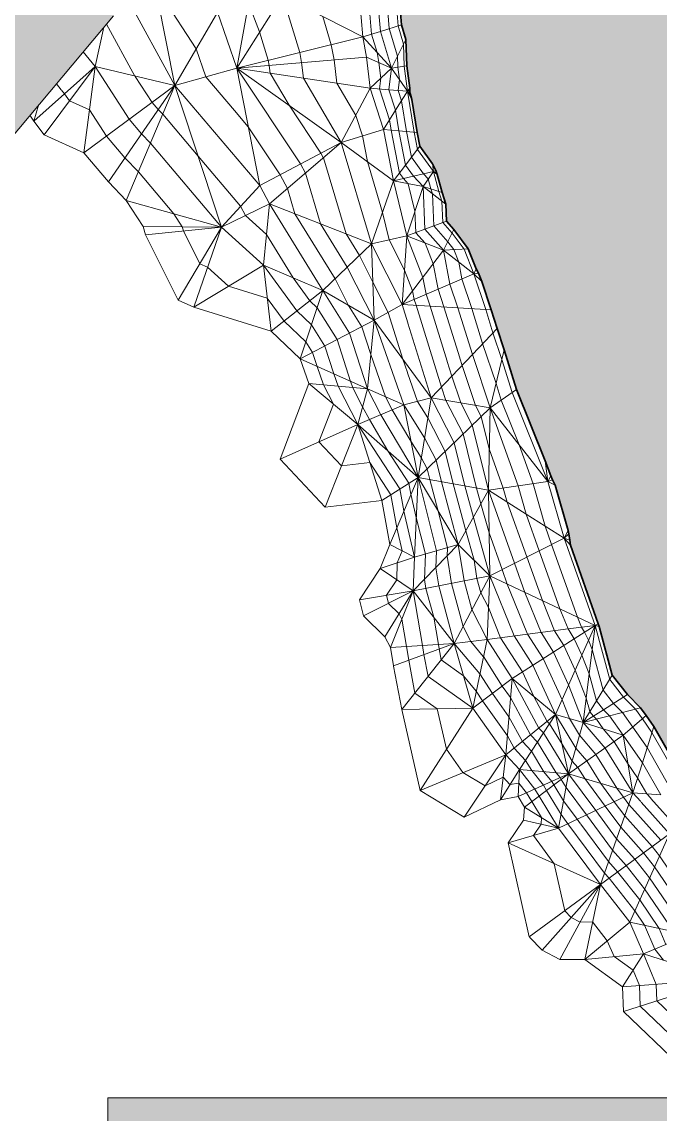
# Model space of a CAD drawing. Header units: millimetres. Extents: x -340184 to 563611, y -309449 to 515683.
# Drawn here: x 5231 to 60326, y -132425 to -38045 of the extents above; entities that cross this region are included whole.
import ezdxf

# ---------------------------------------------------------------- set-up
doc = ezdxf.new("R2010")
doc.units = ezdxf.units.MM
for name, color, linetype, lineweight in [('A-DETL-GENF', 92, 'Continuous', 9), ('A-DETL-THIN', 151, 'Continuous', 9), ('A-FLOR', 192, 'Continuous', 9), ('C-TOPO', 7, 'Continuous', 9), ('C-TOPO-FOLD', 70, 'Continuous', 9), ('C-TOPO-MAJR', 7, 'Continuous', 35), ('C-TOPO-MINR', 7, 'Continuous', 9), ('C-TOPO-PATT', 8, 'Continuous', 9)]:
    doc.layers.add(name, color=color, linetype=linetype, lineweight=lineweight)

msp = doc.modelspace()

# ---------------------------------------------------------------- hatches: boundary and pattern name
at = {"layer": 'A-DETL-GENF'}
for points in [[(-18983, -75845), (13132, -37523), (-209335, 148905), (-241447, 110585), (-21259, -73938)], [(68409, -241041), (361127, -241041), (361127, -177041), (395548, -177041), (395548, -93041), (104939, -93041), (104939, -131025), (12644, -131025), (12644, -180041), (67299, -180041), (67299, -241041)]]:
    msp.add_hatch(color=8, dxfattribs=at).paths.add_polyline_path(points)
at = {"layer": 'C-TOPO-PATT'}
h = msp.add_hatch(dxfattribs=at)
h.set_pattern_fill('FP_1', color=256, style=0, pattern_type=2)
h.set_pattern_definition([(0, (0, 0), (19050, 19050), [19050, -19050]), (0, (0, 7144), (19050, 19050), [19050, -19050]), (0, (0, 14288), (19050, 19050), [19050, -19050]), (90, (2381, 16669), (-19050, 19050), [19050, -19050]), (90, (9525, 16669), (-19050, 19050), [19050, -19050]), (90, (16669, 16669), (-19050, 19050), [19050, -19050])])
h.paths.add_polyline_path([(-320595, -309449), (-313353, -309449), (-312652, -307152), (-313321, -305814)])
h.paths.add_polyline_path([(-104914, -309449), (-38456, -309449), (-38330, -308602), (-43495, -307485), (-43955, -306061), (-46681, -304784), (-47468, -303096), (-49677, -299688), (-49392, -298645), (-48776, -295630), (-48339, -295389), (-46927, -294995), (-45415, -294450), (-44623, -294331), (-40160, -293800), (-40099, -293743), (-40021, -293724), (-39869, -293764), (-39280, -293651), (-36955, -293701), (-36203, -293498), (-32849, -292426), (-31899, -292214), (-31569, -292102), (-26261, -290449), (-22907, -289114), (-20231, -287917), (-17053, -287017), (-14725, -286087), (-14116, -285937), (-13356, -286181), (-12983, -290743), (-12729, -291007), (-12135, -291461), (-10672, -293925), (-10144, -294494), (-1450, -300444), (-229, -300711), (432, -300951), (1016, -301120), (7996, -303837), (8631, -305193), (9069, -305488), (9665, -305609), (13662, -308355), (14565, -308476), (16302, -309449), (79260, -309449), (80215, -309063), (80622, -309449), (117126, -309449), (119591, -308645), (121200, -309449), (367344, -309449), (391034, -276685), (422276, -249282), (428020, -246457), (431610, -243898), (440487, -229317), (441911, -220785), (441838, -209610), (433280, -168224), (434543, -160563), (436815, -106083), (450578, -67039), (468478, -40108), (480928, -11506), (492756, -3090), (521755, 23790), (528523, 24273), (546288, 55474), (558698, 71403), (559264, 72615), (561191, 78110), (563411, 88063), (563611, 89984), (563575, 117322), (540439, 145632), (503834, 129816), (490907, 132256), (447469, 124752), (414326, 116277), (302732, 91745), (297598, 86312), (259796, 69494), (228961, 88697), (198908, 116294), (222850, 145390), (238311, 155143), (239295, 156835), (246925, 191863), (279806, 255375), (285238, 286976), (292977, 304280), (283351, 316130), (262944, 329049), (234012, 358357), (228396, 403860), (235100, 409042), (238542, 415037), (251366, 441399), (252300, 463716), (251375, 477886), (249719, 484079), (247746, 490012), (239514, 505932), (237904, 508382), (234800, 511847), (231167, 513125), (222481, 514714), (207681, 515683), (122289, 481083), (105687, 466766), (101662, 460935), (75805, 408127), (70204, 378673), (58805, 340789), (31446, 318651), (17909, 299376), (7247, 272826), (10847, 166469), (-769, 131954), (-88114, 83844), (-119641, 108699), (-120649, 141233), (-121286, 144035), (-126955, 154493), (-160165, 198349), (-170633, 238049), (-170857, 257585), (-178048, 276004), (-189851, 278646), (-196113, 278702), (-212304, 268694), (-212871, 268250), (-257662, 208343), (-263778, 192806), (-265420, 187452), (-273672, 149305), (-300062, 129962), (-328175, 113386), (-329184, 111916), (-340184, 92695), (-328056, 66075), (-327706, 65661), (-303516, 58583), (-279750, 48824), (-244706, 47211), (-233820, 38061), (-201595, 14130), (-200839, -24576), (-205130, -33064), (-205553, -34265), (-205627, -44529), (-203639, -53197), (-199094, -58879), (-164480, -90562), (-141662, -85981), (-99846, -84670), (-94863, -101839), (-78259, -139255), (-72783, -160340), (-69423, -164803), (-73009, -206334), (-259156, -279740), (-258814, -281616), (-258876, -281959), (-257887, -285352), (-256939, -290523), (-256692, -291591), (-256865, -292497), (-256736, -293854), (-255339, -303650), (-254430, -306477), (-253709, -309449), (-110927, -309449)])
h.paths.add_polyline_path([(-14349, -302143), (-13841, -302049), (-13674, -302090), (-4198, -301079), (-12224, -295595), (-13473, -295855), (-13786, -295809), (-13992, -295803), (-17443, -296172), (-17598, -296277), (-21133, -297817)])
h.paths.add_polyline_path([(39056, -302040), (38859, -301618), (36999, -300950), (36711, -301120), (36892, -300771), (38752, -301439), (39154, -301182), (39120, -301379), (40660, -301141), (40538, -301366), (39154, -301581)])
h.paths.add_polyline_path([(343176, -300671), (335474, -300370), (332127, -300365), (327481, -300194), (324239, -300246), (322291, -300438), (320088, -300162), (315417, -300385), (306530, -300620), (305655, -300587), (298804, -299917), (297887, -299704), (297505, -299668), (292580, -299299), (288583, -299105), (280826, -298976), (264298, -298309), (264026, -298113), (262558, -297430), (261054, -297729), (260029, -297859), (256520, -297902), (254530, -297815), (250439, -297917), (241298, -297498), (240756, -297522), (238396, -297324), (232882, -297922), (227985, -297088), (226996, -296806), (220850, -296603), (209134, -300015), (205225, -300088), (202011, -299714), (190090, -295272), (181743, -294909), (179132, -295225), (178496, -295224), (177661, -295353), (176530, -295165), (166758, -294267), (158005, -293836), (157472, -294494), (156683, -294499), (156011, -293753), (146101, -293438), (134206, -292858), (130435, -292798), (124812, -292569), (120435, -293081), (119953, -292911), (116989, -292157), (113243, -292053), (100676, -291340), (94617, -291059), (90865, -291462), (89841, -291227), (85355, -290526), (77734, -290095), (75414, -290026), (71899, -289786), (64170, -289002), (62017, -288822), (61230, -288693), (53040, -286400), (47014, -285856), (45832, -286038), (44355, -286144), (43715, -285413), (40831, -282663), (37799, -282590), (36939, -282494), (36758, -281803), (36838, -281597), (36657, -279120), (36683, -278887), (36954, -278640), (38520, -277870), (39261, -277660), (39982, -277281), (41008, -276608), (42422, -274946), (42529, -274553), (42541, -270124), (42400, -269239), (41549, -265974), (41062, -263295), (40191, -260901), (39912, -259698), (38224, -254954), (36709, -252490), (32599, -246205), (31691, -244874), (29648, -241918), (28974, -241481), (24951, -239924), (21228, -239364), (20878, -239151), (20357, -239003), (17667, -238040), (16915, -237662), (15697, -236280), (15328, -235806), (14352, -234829), (11175, -231116), (7415, -228001), (7097, -227813), (4467, -225877), (3577, -225081), (3010, -224313), (1569, -223235), (-709, -220537), (-1026, -220082), (-1306, -219812), (-2558, -218210), (-3505, -217943), (-6504, -216296), (-7541, -215784), (-8701, -214743), (-10175, -211841), (-13474, -209032), (-15567, -206129), (-15741, -205808), (-17824, -201875), (-17962, -201137), (-18710, -197391), (-18694, -197288), (-19045, -196661), (-21506, -193460), (-21966, -193288), (-22850, -192603), (-24440, -192347), (-25981, -191842), (-26852, -191947), (-26985, -191747), (-27454, -191324), (-30096, -190086), (-32058, -187957), (-32583, -186688), (-35026, -184185), (-35479, -183623), (-35817, -182791), (-37611, -179298), (-38036, -178317), (-39042, -177364), (-41569, -175272), (-42692, -173374), (-43018, -172709), (-44073, -170135), (-46788, -165272), (-47445, -163885), (-49964, -156428), (-49186, -153503), (-49240, -152716), (-48364, -150132), (-48264, -145215), (-48096, -144117), (-48270, -138699), (-48344, -138322), (-48640, -132191), (-49328, -129442), (-50226, -124462), (-50542, -123622), (-53158, -119494), (-53563, -118768), (-55321, -116043), (-56891, -113348), (-58185, -110389), (-58880, -109259), (-60023, -107607), (-60141, -107125), (-59822, -102054), (-59841, -101609), (-59916, -101260), (-60622, -94812), (-60930, -93498), (-61928, -87882), (-64164, -85096), (-64671, -84243), (-68445, -80897), (-68667, -80583), (-69197, -79996), (-69439, -78072), (-69392, -77866), (-68227, -75453), (-68982, -73457), (-69194, -71630), (-70288, -65769), (-70451, -62348), (-70757, -59581), (-70829, -57652), (-71159, -56719), (-73027, -51822), (-75479, -48161), (-76001, -47130), (-77336, -44884), (-79897, -40806), (-81678, -39152), (-83065, -37758), (-84536, -37014), (-86191, -35743), (-88018, -33615), (-88510, -33216), (-89125, -32676), (-93431, -28799), (-94542, -28352), (-98552, -26461), (-99354, -26580), (-102650, -26257), (-103704, -26510), (-104855, -26966), (-105319, -27622), (-107588, -29730), (-108569, -31179), (-109688, -32964), (-113768, -38452), (-114851, -40072), (-117720, -42974), (-120417, -45942), (-122362, -47326), (-125872, -49586), (-128042, -50920), (-128990, -51382), (-129675, -51797), (-131438, -52233), (-135786, -55104), (-137359, -55538), (-138099, -56381), (-138632, -57058), (-140816, -58428), (-142413, -59411), (-143862, -60410), (-145432, -61579), (-146101, -61940), (-149194, -63360), (-150921, -63723), (-154874, -64201), (-155262, -64383), (-155923, -64400), (-156766, -63855), (-157771, -63408), (-160097, -61149), (-160655, -60977), (-163600, -59050), (-165139, -58887), (-167687, -57653), (-168321, -56673), (-173359, -52361), (-174020, -50646), (-175759, -46784), (-176401, -44951), (-177644, -41813), (-178940, -38923), (-178619, -37269), (-177848, -35962), (-178068, -33334), (-177054, -32303), (-176879, -31820), (-176801, -31208), (-177096, -29866), (-177210, -29598), (-177269, -29324), (-177170, -25834), (-177084, -25319), (-175275, -19944), (-175025, -19480), (-173657, -17230), (-171796, -14560), (-170694, -12037), (-169517, -9160), (-168265, -6694), (-163747, 2478), (-162453, 4817), (-160190, 8622), (-158867, 10419), (-157762, 12463), (-156778, 15616), (-157545, 19809), (-158308, 21070), (-160529, 24962), (-161913, 26652), (-164115, 28149), (-165057, 29116), (-168041, 31584), (-171428, 33297), (-171877, 33664), (-174768, 35879), (-176615, 37241), (-178843, 38617), (-182461, 41264), (-185157, 42795), (-187956, 44712), (-193123, 47127), (-194710, 47923), (-196472, 48583), (-197023, 48694), (-201428, 49151), (-203142, 49946), (-209231, 51744), (-214485, 53866), (-215188, 54310), (-218955, 58470), (-219500, 58851), (-222005, 60396), (-227231, 66242), (-228658, 67355), (-229953, 67885), (-234234, 71913), (-235307, 72360), (-237561, 73702), (-238999, 74306), (-240039, 75032), (-241982, 75927), (-243179, 76103), (-245429, 76763), (-246767, 76832), (-250500, 77428), (-252988, 77501), (-255849, 77275), (-260567, 77578), (-263443, 76987), (-267156, 75824), (-268423, 75602), (-275992, 74481), (-276904, 74269), (-279464, 74632), (-280214, 74431), (-284171, 73410), (-285688, 73342), (-288528, 73547), (-291219, 74721), (-291978, 74999), (-292996, 75735), (-294749, 76290), (-297786, 77362), (-301810, 77846), (-302605, 78215), (-304030, 80816), (-304320, 81247), (-305859, 82776), (-306338, 83094), (-309103, 86064), (-309329, 86140), (-310407, 86709), (-311012, 87863), (-310775, 88721), (-312832, 95577), (-312952, 96844), (-311386, 99999), (-310050, 103215), (-309859, 103455), (-308929, 104083), (-308371, 104683), (-305208, 107996), (-301666, 111602), (-299813, 113123), (-294853, 116958), (-293970, 117242), (-291491, 117224), (-288411, 120951), (-287636, 121454), (-286851, 122527), (-285620, 123310), (-285352, 123557), (-284600, 123939), (-281488, 124665), (-280371, 125117), (-278396, 126072), (-277748, 126282), (-277170, 126240), (-273944, 127030), (-272623, 127181), (-270789, 127148), (-270490, 127256), (-267071, 127713), (-264619, 128689), (-264152, 128923), (-263564, 129454), (-261763, 129661), (-258869, 130669), (-257906, 130888), (-257105, 131176), (-253882, 132598), (-253342, 133123), (-251425, 134124), (-249955, 135384), (-247734, 138157), (-247348, 138876), (-246863, 139606), (-244736, 143325), (-244444, 144163), (-243522, 149266), (-243191, 149645), (-242969, 149785), (-241873, 151896), (-241246, 153702), (-241158, 154073), (-241033, 154202), (-240855, 155822), (-240867, 156129), (-240947, 157205), (-241080, 157746), (-241545, 158379), (-242169, 159345), (-243333, 160127), (-244329, 161360), (-244826, 161781), (-246569, 165464), (-247308, 167119), (-249313, 170516), (-250117, 171547), (-251120, 173081), (-251935, 173847), (-254793, 178686), (-255209, 179595), (-255439, 179938), (-255526, 182316), (-256941, 184921), (-257025, 185875), (-257224, 187327), (-257411, 187815), (-257380, 188044), (-257123, 188490), (-256899, 188691), (-252620, 193468), (-251896, 193768), (-250780, 194405), (-247119, 196293), (-244865, 198219), (-242985, 199982), (-238693, 205204), (-237579, 206638), (-236943, 208314), (-236323, 210462), (-232605, 217535), (-232463, 217895), (-232273, 218183), (-232407, 221939), (-232289, 222803), (-231914, 223463), (-230392, 224630), (-228810, 226904), (-229505, 228747), (-229448, 229117), (-228679, 230538), (-228183, 231114), (-225067, 232890), (-225678, 236056), (-225657, 236448), (-225515, 236726), (-225313, 236927), (-222366, 237232), (-221847, 237594), (-220898, 237979), (-216614, 238525), (-213218, 241711), (-212639, 242544), (-209939, 244568), (-209578, 245327), (-209369, 245615), (-207374, 246660), (-198203, 247890), (-197759, 248094), (-195959, 247472), (-195759, 246628), (-194712, 245100), (-194699, 243841), (-194303, 241524), (-194171, 240500), (-193974, 236084), (-193715, 235274), (-194107, 230451), (-193939, 228878), (-190369, 222648), (-190171, 222407), (-187982, 217932), (-187241, 215900), (-185227, 213010), (-184385, 211513), (-183898, 210319), (-183619, 207411), (-183259, 206212), (-182986, 204455), (-183079, 201830), (-183215, 199187), (-182890, 195963), (-183089, 194212), (-183049, 193626), (-183320, 191815), (-183809, 188947), (-184108, 186655), (-184222, 182755), (-184555, 180585), (-184225, 179827), (-183851, 176173), (-183680, 173407), (-183601, 173053), (-183287, 166855), (-183179, 165610), (-182992, 160857), (-181775, 157755), (-179459, 152428), (-178178, 151199), (-174878, 148116), (-170387, 144421), (-169500, 143577), (-167357, 141210), (-166332, 140675), (-165011, 140048), (-162680, 138361), (-157226, 136081), (-153973, 134313), (-150423, 132815), (-143411, 128396), (-143059, 127991), (-140201, 125465), (-139513, 122452), (-138956, 121724), (-138740, 121097), (-138076, 116517), (-138084, 115878), (-138228, 114396), (-139079, 112996), (-139085, 107848), (-139300, 104708), (-138794, 99285), (-138687, 98883), (-137725, 96480), (-133223, 91753), (-130865, 90237), (-130543, 89916), (-130250, 89707), (-125872, 86996), (-122866, 84749), (-121761, 83658), (-120001, 81465), (-119284, 80101), (-119049, 79184), (-116651, 76380), (-114667, 73867), (-113514, 72731), (-112349, 71263), (-109116, 69314), (-105812, 67958), (-105385, 67868), (-101158, 66755), (-100147, 66623), (-97428, 66667), (-95801, 66918), (-94198, 66574), (-88440, 66885), (-87181, 67206), (-86174, 67181), (-85583, 67677), (-84496, 67905), (-83290, 68424), (-79705, 69188), (-77682, 70646), (-76742, 71183), (-75252, 71886), (-71741, 73077), (-69907, 73222), (-68979, 73955), (-67817, 74647), (-66042, 75110), (-60988, 75823), (-58778, 75525), (-56161, 75339), (-54602, 75445), (-52852, 75445), (-50106, 74923), (-49567, 73451), (-47982, 70894), (-45758, 67503), (-44581, 66072), (-44625, 65560), (-42388, 60430), (-42384, 60331), (-42246, 60186), (-40996, 57771), (-37932, 54834), (-37316, 54501), (-34577, 53693), (-32125, 52645), (-31090, 52077), (-28360, 50298), (-26381, 48016), (-24761, 45955), (-23688, 44075), (-22122, 42010), (-20495, 40818), (-20478, 40610), (-18771, 37815), (-18028, 37078), (-13461, 31239), (-13037, 31026), (-12738, 30394), (-12232, 29884), (-8815, 27288), (-6707, 23211), (-5956, 22121), (-4967, 21400), (-1159, 19959), (153, 17737), (666, 17450), (2295, 15706), (6076, 16262), (7308, 16293), (8929, 15398), (13663, 13265), (15266, 12812), (22029, 6989), (22943, 6517), (23165, 5757), (23249, 4842), (24498, 855), (24568, -210), (24678, -1119), (24012, -1772), (23886, -2032), (23083, -4687), (23378, -5051), (23331, -5653), (23802, -7031), (24709, -9040), (25381, -11167), (25634, -12194), (27900, -14260), (28472, -14943), (29566, -16253), (33052, -18364), (33742, -18896), (35709, -20340), (36502, -21016), (37660, -24227), (37900, -26227), (37670, -30573), (37713, -30867), (37137, -33417), (37892, -36915), (38006, -38291), (38387, -39562), (38447, -41851), (38789, -44318), (38904, -44766), (39350, -47613), (39577, -48798), (40685, -50316), (40976, -50879), (41823, -53794), (41887, -55269), (42529, -55997), (43769, -57651), (44439, -59372), (44654, -59760), (44933, -60467), (46869, -66382), (47917, -69821), (51274, -78086), (52432, -82269), (52579, -83264), (55058, -90291), (56198, -94497), (57698, -96352), (58641, -97311), (59781, -98934), (63262, -105039), (64104, -105982), (64987, -107217), (65311, -107326), (68051, -109090), (68646, -108794), (71313, -108837), (75882, -107382), (76213, -107332), (76809, -106902), (79291, -104294), (79442, -103997), (79418, -101895), (78959, -99764), (78736, -96904), (77885, -93289), (77194, -91048), (76372, -88061), (76163, -86574), (74914, -84010), (73571, -78814), (73072, -77391), (73003, -74747), (72794, -73909), (71624, -70958), (71369, -70551), (71183, -70101), (70170, -64510), (69613, -63551), (68860, -60399), (67477, -57001), (65910, -51149), (65806, -49172), (65506, -47788), (65320, -47346), (64978, -45644), (63303, -37832), (62786, -33240), (62488, -31777), (61482, -26967), (61685, -24034), (62380, -20162), (62348, -20028), (62193, -18963), (60941, -16161), (60563, -15676), (60119, -13135), (57654, -7651), (56174, -3645), (55954, -3199), (53735, 2837), (52758, 6252), (50286, 8252), (49563, 14719), (49087, 15106), (48584, 15233), (48363, 15356), (48698, 18186), (48791, 19826), (49474, 20851), (52387, 24071), (54546, 29071), (53170, 32101), (48432, 37208), (48193, 38779), (47205, 40376), (47223, 41082), (47306, 41694), (47043, 48679), (46972, 49244), (47015, 49950), (46243, 53939), (44242, 56399), (44034, 57379), (43699, 61130), (41818, 69109), (39536, 75379), (38317, 78042), (38286, 78832), (38103, 81071), (37745, 82828), (37728, 83173), (37474, 83727), (36435, 85823), (36083, 86841), (35413, 87780), (35052, 88588), (33987, 90616), (33707, 90916), (33274, 91488), (31961, 93593), (30381, 94893), (30225, 95392), (31306, 99194), (32277, 101969), (31676, 103295), (31679, 103386), (30064, 107234), (29554, 107868), (29548, 108166), (30184, 110840), (30599, 111748), (31153, 113541), (31048, 114831), (31252, 117752), (32019, 121148), (32515, 123019), (32488, 125163), (33571, 129661), (33699, 130283), (33663, 130626), (34922, 135287), (34873, 136787), (35032, 138689), (35027, 140416), (33446, 145416), (33375, 145807), (33502, 146553), (34395, 149917), (34414, 153475), (34525, 155057), (35423, 163368), (35430, 166293), (35847, 170881), (35964, 173201), (36266, 177120), (39873, 187816), (40286, 192142), (39948, 194236), (39435, 197891), (38444, 201320), (37864, 203921), (35681, 209871), (35238, 212162), (34884, 214372), (34649, 218776), (34669, 222246), (33715, 225790), (33694, 226423), (33406, 230234), (33810, 235547), (33842, 238309), (32661, 244597), (32582, 245218), (32411, 249962), (31890, 254211), (32118, 256874), (32055, 262629), (31892, 266276), (31488, 268582), (31241, 269542), (31383, 270075), (32080, 273593), (30941, 275471), (30176, 277834), (28106, 282567), (27372, 283928), (27339, 284331), (27412, 284951), (28850, 288425), (30007, 289365), (31789, 290721), (33766, 291458), (38888, 295600), (41565, 296369), (49027, 301729), (50609, 302749), (51265, 303289), (54902, 305893), (59744, 310232), (65452, 314093), (67019, 315762), (74800, 321650), (76991, 323428), (78664, 324478), (79906, 326051), (81015, 328485), (83897, 331450), (85566, 334393), (87089, 336498), (90090, 339792), (91322, 340802), (92930, 345053), (94626, 347185), (94877, 349456), (95067, 349961), (95811, 353056), (95992, 354651), (95983, 355183), (96980, 356180), (97745, 359074), (98283, 362696), (98247, 364717), (98806, 368513), (100065, 372669), (100392, 373929), (102587, 377729), (102883, 378159), (103442, 378772), (105615, 380520), (107569, 381591), (110972, 384529), (113516, 386528), (114419, 387544), (116531, 391199), (117944, 392848), (117984, 392986), (122021, 396554), (123104, 397570), (123768, 398055), (128188, 402012), (131362, 404202), (132251, 405812), (132876, 408156), (136184, 413805), (136710, 415850), (137020, 416297), (138842, 418251), (144223, 425191), (144943, 427602), (146069, 429663), (146996, 432516), (147945, 434701), (148282, 435726), (149355, 437651), (149205, 441741), (149301, 442153), (149856, 443999), (150141, 444578), (153760, 450719), (155707, 453337), (157156, 454012), (157931, 454798), (158703, 455173), (161380, 457143), (164452, 459068), (165410, 460177), (169080, 464204), (170487, 466829), (171223, 470537), (171631, 471396), (172635, 473391), (174072, 474315), (173859, 475899), (174239, 476352), (174626, 476588), (176111, 477635), (178587, 477309), (179259, 477471), (179905, 477150), (182434, 473952), (186515, 472733), (189476, 476757), (190372, 476959), (191297, 477521), (192022, 478358), (194838, 482763), (195515, 483580), (198030, 485899), (198263, 486179), (204490, 492312), (205611, 492721), (206338, 493239), (209760, 493223), (211517, 493555), (217296, 492463), (219951, 489879), (220676, 489436), (222002, 487140), (227110, 473317), (227285, 472036), (227299, 470350), (227652, 467769), (229695, 462001), (229850, 460577), (228642, 457829), (223925, 447863), (223794, 447282), (223471, 442586), (222882, 440890), (220676, 435910), (220232, 434816), (219202, 432954), (218868, 431555), (216905, 425378), (216662, 421533), (214520, 416756), (214448, 415591), (213288, 409039), (212706, 407163), (212509, 406787), (207838, 394739), (207435, 393868), (204491, 386869), (202121, 383453), (202015, 383021), (201898, 382069), (198455, 373174), (197952, 368930), (197523, 368258), (197505, 367702), (195825, 363052), (195289, 362131), (192897, 358435), (192629, 358247), (192509, 358040), (189777, 353661), (189669, 352840), (189349, 350756), (184628, 344043), (183529, 340304), (182040, 337644), (181448, 335686), (181035, 330353), (180625, 328869), (178700, 324079), (177423, 321880), (176839, 319574), (174094, 315015), (170821, 309322), (169993, 307516), (168827, 305719), (167221, 303710), (164755, 300502), (163041, 297231), (162459, 295869), (158441, 291767), (158231, 290551), (157524, 288796), (158383, 284086), (159499, 281234), (159594, 280677), (159701, 279727), (159533, 276404), (160494, 275519), (161237, 272369), (161407, 271365), (161524, 270338), (162156, 265737), (162485, 264866), (163214, 261240), (163229, 258811), (163874, 256580), (163860, 254156), (168070, 249502), (168649, 248716), (169187, 248274), (173937, 245325), (175281, 244609), (177180, 243867), (181894, 243114), (182501, 243055), (185188, 243489), (187967, 244519), (188325, 244700), (189347, 245349), (193013, 247899), (197624, 251994), (201698, 255474), (208337, 259064), (209014, 259775), (212890, 262369), (214630, 264065), (217113, 266892), (217633, 267188), (220302, 270342), (220544, 270931), (224003, 273987), (224685, 274360), (225019, 274643), (225786, 274809), (229477, 274823), (234108, 274591), (235073, 274479), (236786, 274802), (238445, 274764), (241555, 275674), (242020, 275343), (244940, 273610), (246074, 273452), (247074, 272407), (249145, 268903), (249734, 267542), (252897, 262548), (252964, 261324), (252333, 257203), (252144, 256454), (252041, 256242), (251266, 254934), (247957, 247998), (247252, 245896), (246781, 244451), (245516, 241443), (244595, 235970), (242959, 231648), (241573, 225702), (240656, 223188), (239983, 220066), (239302, 215783), (239070, 214800), (237813, 211162), (237367, 210142), (235639, 206846), (233495, 203020), (231132, 199792), (230284, 198374), (225678, 191361), (221346, 182219), (220161, 177814), (219081, 172125), (218620, 170742), (217856, 169904), (217251, 169379), (212888, 165326), (211969, 164761), (206134, 162167), (202341, 160392), (201222, 159784), (197145, 156963), (192771, 153247), (188614, 149363), (186461, 145665), (186041, 144351), (183028, 137502), (182239, 133221), (181933, 131826), (183255, 128419), (183695, 127182), (183655, 126883), (185916, 122341), (185884, 121944), (186524, 118483), (186907, 116746), (187703, 115247), (187967, 114671), (189394, 111970), (190167, 109066), (191126, 104601), (191201, 103196), (191281, 102635), (191683, 100201), (191580, 96709), (191571, 94869), (191109, 88331), (191125, 85771), (190618, 83257), (190245, 79955), (189402, 70327), (189329, 68315), (189291, 64048), (188879, 60438), (188986, 59811), (189435, 52171), (189477, 51740), (189821, 50925), (191669, 45708), (192229, 44905), (192981, 43985), (194032, 42239), (194492, 40724), (196607, 32487), (201650, 24999), (204584, 21478), (206833, 19619), (212107, 14528), (212808, 14179), (214885, 11985), (217856, 8473), (218650, 7309), (219072, 6351), (221091, 1361), (223372, -5074), (224098, -6488), (225167, -9189), (227927, -19000), (228226, -19630), (234565, -28605), (236739, -31904), (241564, -39083), (242368, -40552), (251020, -51618), (259777, -56717), (261067, -56990), (266669, -58598), (271087, -54102), (272536, -53614), (276322, -47581), (277125, -45776), (277855, -44817), (282665, -37127), (284548, -31435), (285117, -29202), (285778, -27143), (288811, -16166), (290425, -11062), (294449, -155), (295255, 2485), (296707, 4634), (301113, 11675), (302372, 14225), (303556, 16526), (309542, 19379), (311688, 26845), (312121, 27775), (311646, 34413), (313395, 40991), (312025, 45867), (312288, 48027), (311951, 50610), (311932, 56065), (312754, 59590), (313196, 60737), (312648, 64062), (313219, 66357), (313940, 70123), (313916, 71490), (314276, 72145), (316960, 78001), (317775, 79807), (318485, 81133), (318976, 81916), (319198, 82184), (321946, 86048), (322367, 86418), (324608, 85627), (325414, 85697), (327971, 84978), (328624, 85027), (335534, 84120), (336258, 84222), (337414, 84266), (339180, 84230), (342949, 84884), (348784, 84995), (350624, 85190), (358051, 88352), (358617, 88254), (359370, 88289), (359910, 88247), (367354, 87227), (368596, 87299), (372338, 88155), (375178, 88590), (376167, 88629), (379278, 88556), (380158, 88456), (385509, 87707), (386488, 87153), (391171, 86343), (392028, 86254), (395727, 84928), (396646, 85180), (397094, 85231), (400803, 87893), (410939, 90047), (412781, 90168), (419183, 90231), (424794, 88828), (425880, 88765), (428111, 88367), (429497, 87794), (432083, 84984), (435062, 84777), (445473, 75106), (452139, 78783), (459778, 78783), (463378, 78731), (467825, 76851), (470784, 76759), (484783, 71247), (488776, 68512), (498716, 61006), (499912, 59482), (510745, 51790), (512831, 48425), (512911, 47942), (514515, 46136), (513973, 44821), (514184, 43629), (513757, 42973), (512785, 39677), (511225, 36527), (509949, 35258), (509422, 35081), (504926, 31066), (502443, 28672), (500830, 27844), (491512, 23444), (489564, 22582), (488498, 21889), (483750, 18934), (480357, 17246), (477690, 15037), (474725, 14308), (474514, 13793), (471906, 10412), (471714, 3812), (470274, -1125), (470527, -2285), (470005, -4307), (469580, -8681), (469389, -9641), (469224, -11286), (468664, -19406), (468478, -20656), (465546, -23675), (464586, -28640), (463798, -30483), (463286, -33021), (461939, -34974), (458838, -37596), (454735, -42388), (450334, -48242), (449992, -48857), (449589, -49111), (448967, -49757), (446775, -51725), (445623, -53140), (442839, -56016), (441241, -58661), (438949, -59863), (433929, -62779), (432077, -66765), (429565, -69639), (428102, -71186), (424779, -73333), (423505, -74335), (420807, -75658), (420018, -75992), (418428, -77761), (418187, -78531), (416763, -83656), (418210, -88614), (419113, -90547), (419447, -96400), (419750, -98249), (420174, -100174), (420200, -103035), (420850, -106549), (420829, -107037), (421351, -111472), (421621, -114856), (421470, -116794), (422255, -119861), (422246, -120845), (422739, -123901), (423033, -127667), (423677, -131355), (423660, -133906), (423731, -135685), (423622, -136616), (422126, -140455), (421722, -144917), (422563, -149219), (422451, -150056), (421117, -157417), (421143, -158876), (421453, -161043), (421431, -161269), (418858, -166058), (420645, -171040), (420348, -173248), (419941, -177493), (419411, -179489), (418864, -182277), (418623, -183830), (418379, -186757), (418334, -187601), (418677, -191144), (418916, -192863), (418891, -194213), (418995, -195063), (418623, -197706), (418368, -200395), (417099, -206454), (417351, -207784), (417848, -211592), (417423, -214566), (418001, -219435), (418161, -221316), (418253, -221843), (419070, -224609), (418643, -227483), (418673, -227768), (418223, -229525), (418043, -229766), (414916, -231959), (413717, -232724), (409959, -234630), (408649, -235370), (406253, -237807), (403791, -239865), (401960, -240766), (398829, -243625), (395070, -247431), (394079, -248342), (392015, -251092), (390652, -252425), (387184, -255720), (382992, -260185), (382142, -260820), (380367, -262925), (376123, -265954), (375007, -266853), (371804, -270414), (371336, -270463), (369561, -270913), (369353, -270861), (369253, -270898), (367016, -272388), (366663, -273461), (366352, -273834), (365230, -275307), (363624, -277162), (361921, -278780), (357761, -284536), (356717, -285275), (355297, -286457), (353860, -289120), (349660, -295159), (348784, -296296), (346892, -297407), (345967, -297877), (343628, -300211)])
h.paths.add_polyline_path([(40603, -290879), (39824, -290122), (40840, -290424)])

# ---------------------------------------------------------------- linework, layer by layer
at = {"layer": 'A-DETL-THIN'}
for p, q in [((-18983, -75845), (13132, -37523)), ((104939, -131025), (12644, -131025)), ((12644, -131025), (12644, -180041))]:
    msp.add_line(p, q, dxfattribs=at)
at = {"layer": 'A-FLOR'}
for p, q in [((39858, -52279), (39027, -51378)), ((42185, -60703), (41624, -57786)), ((42866, -62751), (42185, -60703)), ((44118, -66789), (42866, -62751)), ((45665, -71396), (44118, -66789)), ((48764, -80582), (48071, -78141)), ((49891, -83742), (48764, -80582)), ((51674, -88767), (49891, -83742)), ((52376, -90498), (51674, -88767)), ((53566, -92765), (52915, -91344)), ((54833, -96724), (54200, -94388)), ((55435, -97487), (54833, -96724)), ((55943, -98004), (55435, -97487)), ((58795, -102060), (57141, -99685))]:
    msp.add_line(p, q, dxfattribs=at)
at = {"layer": 'C-TOPO'}
for p, q in [((18432, -43551), (15067, -26380)), ((25807, -30850), (18432, -43551)), ((23774, -42040), (25807, -30850)), ((23774, -42040), (27737, -35804)), ((27737, -35804), (34658, -39348)), ((12320, -38492), (11545, -41911)), ((34658, -39348), (23774, -42040)), ((36180, -38868), (34658, -39348)), ((37132, -42045), (34658, -39348)), ((34982, -41094), (23774, -42040)), ((37132, -42045), (34982, -41094)), ((11545, -41911), (6278, -46634)), ((11545, -41911), (7156, -47809)), ((10578, -49362), (11545, -41911)), ((18432, -43551), (11545, -41911)), ((23774, -42040), (18432, -43551)), ((32806, -48463), (23774, -42040)), ((25765, -52186), (23774, -42040)), ((35297, -43786), (23774, -42040)), ((35297, -43786), (37132, -42045)), ((10578, -49362), (18432, -43551)), ((18432, -43551), (12695, -51879)), ((14246, -53477), (18432, -43551)), ((22450, -55778), (18432, -43551)), ((32806, -48463), (35297, -43786)), ((36913, -43908), (35297, -43786)), ((6278, -46634), (6664, -45241)), ((36445, -47345), (37487, -45688)), ((32806, -48463), (36445, -47345)), ((37765, -47467), (36445, -47345)), ((32806, -48463), (25765, -52186)), ((26602, -53757), (32806, -48463)), ((32806, -48463), (36434, -51149)), ((37298, -51789), (38334, -50429)), ((37298, -51789), (35422, -57222)), ((36441, -51154), (37298, -51789)), ((37298, -51789), (39027, -51378)), ((37298, -51789), (39858, -52279)), ((22450, -55778), (25765, -52186)), ((39858, -52279), (38465, -56547)), ((22450, -55778), (14246, -53477)), ((26602, -53757), (22450, -55778)), ((26081, -59073), (26602, -53757)), ((35422, -57222), (26602, -53757)), ((15700, -55724), (22450, -55778)), ((15909, -56438), (22450, -55778)), ((22450, -55778), (18731, -62103)), ((20074, -62710), (22450, -55778)), ((38465, -56547), (35422, -57222)), ((38463, -56570), (38059, -62462)), ((40021, -55966), (38465, -56547)), ((41624, -57786), (38520, -56568)), ((35422, -57222), (31219, -61265)), ((35643, -63832), (35422, -57222)), ((38059, -62462), (41624, -57786)), ((26081, -59073), (20074, -62710)), ((26739, -64784), (26081, -59073)), ((31219, -61265), (26081, -59073)), ((26739, -64784), (31219, -61265)), ((31219, -61265), (29261, -67173)), ((31219, -61265), (35643, -63832)), ((38059, -62462), (42185, -60703)), ((35643, -63832), (38059, -62462)), ((42866, -62751), (38059, -62462)), ((35643, -63832), (29261, -67173)), ((35052, -69766), (35643, -63832)), ((40564, -70539), (35643, -63832)), ((40564, -70539), (44118, -66789)), ((35052, -69766), (29261, -67173)), ((34238, -72833), (30010, -69304)), ((30010, -69304), (35052, -69766)), ((35052, -69766), (34238, -72833)), ((38192, -71148), (35052, -69766)), ((38192, -71148), (40564, -70539)), ((40564, -70539), (39426, -77419)), ((45665, -71396), (40564, -70539)), ((34238, -72833), (38192, -71148)), ((39426, -77419), (38192, -71148)), ((39426, -77419), (45665, -71396)), ((45665, -71396), (45498, -78507)), ((34238, -72833), (27513, -75821)), ((31413, -79974), (34238, -72833)), ((36311, -79395), (34238, -72833)), ((39426, -77419), (34238, -72833)), ((36311, -79395), (39426, -77419)), ((36998, -83196), (39426, -77419)), ((39426, -77419), (39113, -84304)), ((42906, -83210), (39426, -77419)), ((45498, -78507), (39426, -77419)), ((45498, -78507), (48071, -78141)), ((42906, -83210), (45498, -78507)), ((45613, -85911), (45498, -78507)), ((48764, -80582), (45498, -78507)), ((39113, -84304), (36998, -83196)), ((39014, -87218), (42906, -83210)), ((39113, -84304), (42906, -83210)), ((45613, -85911), (42906, -83210)), ((45613, -85911), (49891, -83742)), ((39113, -84304), (36157, -85271)), ((39014, -87218), (36157, -85271)), ((45613, -85911), (39014, -87218)), ((42559, -91745), (45613, -85911)), ((45613, -85911), (45393, -91408)), ((45613, -85911), (51674, -88767)), ((39014, -87218), (34378, -87973)), ((34726, -89361), (39014, -87218)), ((39014, -87218), (36576, -91188)), ((37064, -92102), (39014, -87218)), ((39014, -87218), (42559, -91745)), ((45393, -91408), (52376, -90498)), ((45393, -91408), (42559, -91745)), ((44145, -97350), (45393, -91408)), ((52915, -91344), (47549, -94793)), ((42559, -91745), (37064, -92102)), ((37317, -93681), (42559, -91745)), ((42559, -91745), (38022, -97475)), ((44145, -97350), (42559, -91745)), ((51294, -97895), (53566, -92765)), ((47549, -94793), (44145, -97350)), ((47010, -101374), (47549, -94793)), ((51281, -97899), (47549, -94793)), ((53695, -98581), (54200, -94388)), ((54833, -96724), (53695, -98581)), ((38022, -97475), (44145, -97350)), ((39608, -104456), (44145, -97350)), ((47010, -101374), (51289, -97906)), ((48177, -102647), (51289, -97906)), ((52426, -103022), (51289, -97906)), ((53695, -98581), (51289, -97906)), ((55435, -97487), (53695, -98581)), ((55943, -98004), (53695, -98581)), ((53695, -98581), (52426, -103022)), ((57141, -99685), (53695, -98581)), ((52426, -103022), (57141, -99685)), ((57973, -104666), (57141, -99685)), ((39608, -104456), (47010, -101374)), ((47010, -101374), (43419, -106761)), ((46534, -105265), (47010, -101374)), ((46534, -105265), (48177, -102647)), ((48177, -102647), (48066, -104992)), ((52426, -103022), (48177, -102647)), ((58795, -102060), (57973, -104666)), ((48066, -104992), (52426, -103022)), ((48626, -105901), (52426, -103022)), ((51565, -107708), (52426, -103022)), ((57973, -104666), (52426, -103022)), ((51565, -107708), (57973, -104666)), ((55169, -112584), (57973, -104666)), ((57973, -104666), (60377, -104835)), ((51565, -107708), (48626, -105901)), ((51565, -107708), (48521, -107011)), ((47199, -108986), (51565, -107708)), ((61131, -108204), (55169, -112584)), ((57705, -115824), (61131, -108204)), ((47199, -108986), (55169, -112584)), ((49024, -117114), (55169, -112584)), ((55169, -112584), (50138, -118262)), ((51667, -119068), (55169, -112584)), ((53814, -119052), (55169, -112584)), ((53814, -119052), (57705, -115824)), ((57705, -115824), (62767, -116942)), ((62767, -116942), (58891, -118567)), ((58891, -118567), (53814, -119052)), ((58891, -118567), (57083, -121424)), ((65814, -120783), (58891, -118567)), ((57083, -121424), (65814, -120783)), ((65814, -120783), (57151, -123555))]:
    msp.add_line(p, q, dxfattribs=at)
at = {"layer": 'C-TOPO', "lineweight": 35}
for p, q in [((37892, -36915), (38006, -38291)), ((38006, -38291), (38387, -39562)), ((38387, -39562), (38447, -41851)), ((38447, -41851), (38718, -43783)), ((38718, -43783), (38729, -43973)), ((38729, -43973), (38734, -44136)), ((38734, -44136), (38789, -44318)), ((38789, -44318), (38904, -44766)), ((38904, -44766), (39350, -47613)), ((39350, -47613), (39577, -48798)), ((39577, -48798), (40685, -50316)), ((40685, -50316), (40976, -50879)), ((40976, -50879), (41078, -51223)), ((41078, -51223), (41509, -52779)), ((41509, -52779), (41823, -53794)), ((41823, -53794), (41887, -55269)), ((41887, -55269), (42529, -55997)), ((42529, -55997), (43769, -57651)), ((43769, -57651), (44439, -59372)), ((44439, -59372), (44654, -59760)), ((44654, -59760), (44933, -60467)), ((44933, -60467), (45749, -62924)), ((45749, -62924), (46250, -64539)), ((46250, -64539), (46869, -66382)), ((46869, -66382), (47917, -69821)), ((47917, -69821), (50399, -75973)), ((50399, -75973), (50894, -77284)), ((50894, -77284), (51032, -77609)), ((51032, -77609), (51274, -78086)), ((51274, -78086), (52383, -81992)), ((52383, -81992), (52432, -82269)), ((52432, -82269), (52537, -82843)), ((52537, -82843), (52579, -83264)), ((52579, -83264), (54985, -90048)), ((54985, -90048), (55058, -90291)), ((55058, -90291), (56198, -94497)), ((56198, -94497), (57523, -96174)), ((57523, -96174), (58641, -97311)), ((58641, -97311), (59120, -97984)), ((59120, -97984), (59781, -98934)), ((59781, -98934), (63262, -105039))]:
    msp.add_line(p, q, dxfattribs=at)
at = {"layer": 'C-TOPO-FOLD'}
for p, q in [((38006, -38291), (36180, -38868)), ((37132, -42045), (38387, -39562)), ((37132, -42045), (38447, -41851)), ((38529, -44030), (37132, -42045)), ((38529, -44030), (36913, -43908)), ((37487, -45688), (38529, -44030)), ((38718, -43783), (38529, -44030)), ((38529, -44030), (38729, -43973)), ((38904, -44766), (38529, -44030)), ((38529, -44030), (38734, -44136)), ((38789, -44318), (38529, -44030)), ((39350, -47613), (37765, -47467)), ((38334, -50429), (39577, -48798)), ((40755, -50967), (40685, -50316)), ((40976, -50879), (40755, -50967)), ((39027, -51378), (40755, -50967)), ((39858, -52279), (40755, -50967)), ((40755, -50967), (41078, -51223)), ((41823, -53794), (39858, -52279)), ((39858, -52279), (41509, -52779)), ((41887, -55269), (40021, -55966)), ((42529, -55997), (41624, -57786)), ((41624, -57786), (43769, -57651)), ((44248, -59824), (41624, -57786)), ((44439, -59372), (44248, -59824)), ((42185, -60703), (44248, -59824)), ((44654, -59760), (44248, -59824)), ((44248, -59824), (44933, -60467)), ((45749, -62924), (42866, -62751)), ((44118, -66789), (46250, -64539)), ((46869, -66382), (45665, -71396)), ((47917, -69821), (45665, -71396)), ((45665, -71396), (50644, -77774)), ((50644, -77774), (50399, -75973)), ((50894, -77284), (50644, -77774)), ((48071, -78141), (50644, -77774)), ((50644, -77774), (51032, -77609)), ((51274, -78086), (50644, -77774)), ((52030, -82657), (48764, -80582)), ((52030, -82657), (52383, -81992)), ((49891, -83742), (52030, -82657)), ((52030, -82657), (52432, -82269)), ((52030, -82657), (52537, -82843)), ((52030, -82657), (52579, -83264)), ((51674, -88767), (54704, -90195)), ((52376, -90498), (54704, -90195)), ((54704, -90195), (52915, -91344)), ((53566, -92765), (54704, -90195)), ((54200, -94388), (54704, -90195)), ((54985, -90048), (54704, -90195)), ((54704, -90195), (55058, -90291)), ((56198, -94497), (54833, -96724)), ((57523, -96174), (55435, -97487)), ((58641, -97311), (55943, -98004)), ((57141, -99685), (59120, -97984)), ((59781, -98934), (58795, -102060))]:
    msp.add_line(p, q, dxfattribs=at)
at = {"layer": 'C-TOPO-MAJR', "lineweight": 9}
for p, q in [((18432, -43551), (13306, -34146)), ((34658, -39348), (34229, -34188)), ((29216, -40694), (27737, -35804)), ((36180, -38868), (35894, -35427)), ((37701, -38387), (37559, -36667)), ((23774, -42040), (22119, -37200)), ((38178, -39976), (37701, -38387)), ((34982, -41094), (34658, -39348)), ((37132, -42045), (36180, -38868)), ((38228, -41883), (38178, -39976)), ((11545, -41911), (10523, -40636)), ((29378, -41567), (29216, -40694)), ((35297, -43786), (34982, -41094)), ((14505, -46456), (11545, -41911)), ((29286, -50325), (23774, -42040)), ((29536, -42913), (29378, -41567)), ((36913, -43908), (37132, -42045)), ((38529, -44030), (38228, -41883)), ((32806, -48463), (29536, -42913)), ((25765, -52186), (18432, -43551)), ((36445, -47345), (35297, -43786)), ((37487, -45688), (36913, -43908)), ((39085, -47588), (38529, -44030)), ((6278, -46634), (5926, -46122)), ((37765, -47467), (37487, -45688)), ((7156, -47809), (6278, -46634)), ((15564, -47715), (14505, -46456)), ((10578, -49362), (7156, -47809)), ((16339, -48514), (15564, -47715)), ((37298, -51789), (36445, -47345)), ((38334, -50429), (37765, -47467)), ((39370, -49070), (39085, -47588)), ((22450, -55778), (16339, -48514)), ((35422, -57222), (32806, -48463)), ((40755, -50967), (39370, -49070)), ((12695, -51879), (10578, -49362)), ((29704, -51110), (29286, -50325)), ((39027, -51378), (38334, -50429)), ((14246, -53477), (12695, -51879)), ((31012, -55489), (29704, -51110)), ((38465, -56547), (37298, -51789)), ((39858, -52279), (39027, -51378)), ((41234, -52696), (40755, -50967)), ((26602, -53757), (25765, -52186)), ((40021, -55966), (39858, -52279)), ((41495, -53542), (41234, -52696)), ((15700, -55724), (14246, -53477)), ((31219, -61265), (26602, -53757)), ((41576, -55385), (41495, -53542)), ((33321, -59243), (31012, -55489)), ((42378, -56295), (41576, -55385)), ((15909, -56438), (15700, -55724)), ((18731, -62103), (15909, -56438)), ((26081, -59073), (22450, -55778)), ((39842, -60124), (38472, -56566)), ((41624, -57786), (40021, -55966)), ((43412, -57674), (42378, -56295)), ((38059, -62462), (35422, -57222)), ((44248, -59824), (43412, -57674)), ((28979, -63024), (26081, -59073)), ((35643, -63832), (33321, -59243)), ((40122, -61583), (39842, -60124)), ((45269, -62895), (44248, -59824)), ((33516, -64946), (31219, -61265)), ((20074, -62710), (18731, -62103)), ((40463, -62606), (40122, -61583)), ((26739, -64784), (20074, -62710)), ((30240, -64219), (28979, -63024)), ((38556, -64064), (38059, -62462)), ((41938, -67365), (40463, -62606)), ((42866, -62751), (42866, -62751)), ((44118, -66789), (42866, -62751)), ((45895, -64914), (45269, -62895)), ((38192, -71148), (35643, -63832)), ((40564, -70539), (38560, -64077)), ((29261, -67173), (26739, -64784)), ((31388, -66060), (30240, -64219)), ((35052, -69766), (33516, -64946)), ((46668, -67218), (45895, -64914)), ((32156, -68469), (31388, -66060)), ((30010, -69304), (29261, -67173)), ((42341, -68664), (41947, -67395)), ((47542, -70083), (46668, -67218)), ((32531, -69535), (32156, -68469)), ((43114, -70968), (42341, -68664)), ((27513, -75821), (30010, -69304)), ((34238, -72833), (32531, -69535)), ((36215, -71990), (35052, -69766)), ((42546, -74408), (40564, -70539)), ((50644, -77774), (47542, -70083)), ((39995, -73979), (38192, -71148)), ((44105, -72902), (43114, -70968)), ((48071, -78141), (45665, -71396)), ((39426, -77419), (36215, -71990)), ((37869, -78407), (34238, -72833)), ((45498, -78507), (44105, -72902)), ((40986, -75914), (39995, -73979)), ((43474, -78144), (42546, -74408)), ((31413, -79974), (27513, -75821)), ((41450, -77782), (40986, -75914)), ((41010, -83757), (39426, -77419)), ((42906, -83210), (41450, -77782)), ((44202, -80859), (43474, -78144)), ((48764, -80582), (48071, -78141)), ((52030, -82657), (50644, -77774)), ((38212, -80308), (37869, -78407)), ((47752, -84826), (45498, -78507)), ((36311, -79395), (31413, -79974)), ((36998, -83196), (36311, -79395)), ((39113, -84304), (38215, -80318)), ((45613, -85911), (44202, -80859)), ((54704, -90195), (52030, -82657)), ((36157, -85271), (36998, -83196)), ((40960, -85214), (41010, -83757)), ((43414, -86347), (42906, -83210)), ((51674, -88767), (49891, -83742)), ((39014, -87218), (39113, -84304)), ((48643, -87339), (47752, -84826)), ((34378, -87973), (36157, -85271)), ((41214, -86783), (40960, -85214)), ((42559, -91745), (41214, -86783)), ((44086, -88828), (43414, -86350)), ((47721, -91104), (45613, -85911)), ((39811, -91923), (39014, -87218)), ((50049, -90801), (48643, -87339)), ((34726, -89361), (34378, -87973)), ((36576, -91188), (34726, -89361)), ((45393, -91408), (44086, -88828)), ((52915, -91344), (52376, -90498)), ((55971, -94868), (54704, -90195)), ((37064, -92102), (36576, -91188)), ((47549, -94793), (45393, -91408)), ((49338, -93643), (47721, -91104)), ((51126, -92494), (50049, -90801)), ((53566, -92765), (52915, -91344)), ((37317, -93681), (37064, -92102)), ((39938, -92713), (39811, -91923)), ((44769, -94379), (42559, -91745)), ((40290, -94610), (39938, -92713)), ((52428, -95336), (51126, -92494)), ((54200, -94388), (53566, -92765)), ((38022, -97475), (37322, -93705)), ((45847, -96072), (44769, -94379)), ((51286, -97898), (49338, -93643)), ((44145, -97350), (40290, -94610)), ((49863, -99062), (47549, -94793)), ((54833, -96724), (54200, -94388)), ((57175, -96393), (55971, -94868)), ((47279, -98084), (45847, -96072)), ((53695, -98581), (52428, -95336)), ((58191, -97427), (57175, -96393)), ((39608, -104456), (38022, -97475)), ((47010, -101374), (44145, -97350)), ((48436, -100218), (47279, -98084)), ((53060, -100802), (51289, -97906)), ((55435, -97487), (55435, -97487)), ((57141, -99685), (55943, -98004)), ((58790, -98267), (58191, -97427)), ((50252, -99486), (49863, -99062)), ((55569, -100798), (53695, -98581)), ((59617, -99455), (58790, -98267)), ((52426, -103022), (50252, -99486)), ((62781, -105005), (59617, -99455)), ((49214, -101066), (48436, -100218)), ((53997, -101910), (53060, -100802)), ((57973, -104666), (55569, -100798)), ((48177, -102647), (47010, -101374)), ((50301, -102835), (49214, -101066)), ((55199, -103844), (53997, -101910)), ((49520, -104335), (48177, -102647)), ((50973, -103679), (50301, -102835)), ((60377, -104835), (58795, -102060)), ((51159, -103982), (50973, -103679)), ((54769, -106187), (52426, -103022)), ((43419, -106761), (39608, -104456)), ((49893, -104941), (49520, -104335)), ((51995, -105365), (51159, -103982)), ((56371, -105426), (55199, -103844)), ((58649, -105424), (57973, -104666)), ((46534, -105265), (43419, -106761)), ((48066, -104992), (46534, -105265)), ((48626, -105901), (48066, -104992)), ((51565, -107708), (49893, -104941)), ((53167, -106948), (51995, -105365)), ((57272, -106645), (56371, -105426)), ((61131, -108204), (58679, -105457)), ((48521, -107011), (48626, -105901)), ((56571, -108625), (54769, -106187)), ((59641, -109299), (57272, -106645)), ((47199, -108986), (48521, -107011)), ((53465, -107350), (53167, -106948)), ((55870, -110604), (53475, -107364)), ((55169, -112584), (51565, -107708)), ((49024, -117114), (47199, -108986)), ((58150, -110394), (56571, -108625)), ((60275, -110109), (59641, -109299)), ((59418, -112014), (58150, -110394)), ((61949, -112573), (60275, -110109)), ((56659, -111489), (55870, -110604)), ((58562, -113919), (56659, -111489)), ((62767, -116942), (59418, -112014)), ((57705, -115824), (55169, -112584)), ((60236, -116383), (58562, -113919)), ((58891, -118567), (57705, -115824)), ((60829, -117755), (60236, -116383)), ((50138, -118262), (49037, -117127)), ((51667, -119068), (50138, -118262)), ((59993, -121210), (58891, -118567)), ((53814, -119052), (51667, -119068)), ((57083, -121424), (53814, -119052)), ((57151, -123555), (57083, -121424)), ((60039, -122631), (59993, -121210)), ((63205, -125669), (60039, -122631)), ((61900, -128112), (57151, -123555))]:
    msp.add_line(p, q, dxfattribs=at)
at = {"layer": 'C-TOPO-MINR'}
for p, q in [((35419, -39108), (35061, -34807)), ((20275, -40375), (16749, -34965)), ((25756, -38922), (24790, -36445)), ((36940, -38627), (36726, -36047)), ((31937, -40021), (31197, -37576)), ((14988, -42731), (12537, -38233)), ((37655, -41011), (36940, -38627)), ((26495, -41367), (25756, -38922)), ((35895, -40697), (35419, -39108)), ((21103, -42795), (20275, -40375)), ((32180, -41331), (31937, -40021)), ((26576, -41804), (26495, -41367)), ((32416, -43350), (32180, -41331)), ((36057, -41570), (35895, -40697)), ((37680, -41964), (37655, -41011)), ((26655, -42477), (26576, -41804)), ((36214, -42916), (36057, -41570)), ((37830, -43037), (37680, -41964)), ((8631, -43923), (8209, -43397)), ((16468, -45003), (15011, -42766)), ((23572, -45702), (21103, -42795)), ((28290, -45252), (26655, -42477)), ((34052, -46125), (32416, -43350)), ((36105, -43847), (36214, -42916)), ((37721, -43969), (37830, -43037)), ((8911, -44273), (8643, -43938)), ((9351, -44860), (8911, -44273)), ((36966, -46516), (36105, -43847)), ((38008, -44859), (37721, -43969)), ((11061, -45636), (9351, -44860)), ((16998, -45633), (16468, -45003)), ((31046, -49394), (28290, -45252)), ((38425, -47528), (38008, -44859)), ((12541, -47909), (11061, -45636)), ((17385, -46032), (16998, -45633)), ((20441, -49665), (17385, -46032)), ((24770, -47113), (23575, -45707)), ((34625, -47904), (34052, -46125)), ((27525, -51256), (24770, -47113)), ((37105, -47406), (36966, -46516)), ((14129, -49797), (12541, -47909)), ((35052, -50126), (34625, -47904)), ((37816, -51109), (37105, -47406)), ((38852, -49749), (38425, -47528)), ((15292, -50996), (14129, -49797)), ((24107, -53982), (20441, -49665)), ((31238, -49754), (31046, -49394)), ((33217, -56356), (31255, -49787)), ((39891, -51173), (38852, -49749)), ((36360, -54505), (35052, -50126)), ((18348, -54628), (15292, -50996)), ((28153, -52434), (27525, -51256)), ((38162, -51583), (37816, -51109)), ((38578, -52034), (38162, -51583)), ((40307, -51623), (39891, -51173)), ((40546, -52487), (40307, -51623)), ((28807, -54623), (28153, -52434)), ((39162, -54413), (38578, -52034)), ((40677, -52910), (40546, -52487)), ((40798, -55675), (40677, -52910)), ((19075, -55751), (18348, -54628)), ((24526, -54768), (24107, -53982)), ((32270, -60254), (28807, -54623)), ((36943, -56884), (36360, -54505)), ((39243, -56256), (39162, -54413)), ((26342, -56415), (24526, -54768)), ((42001, -57041), (40798, -55675)), ((19179, -56108), (19075, -55751)), ((20591, -58941), (19179, -56108)), ((28650, -60169), (26342, -56415)), ((34371, -58232), (33217, -56356)), ((40045, -57166), (39250, -56265)), ((38262, -59504), (36943, -56884)), ((40733, -58955), (40045, -57166)), ((42518, -57730), (42001, -57041)), ((35533, -60527), (34371, -58232)), ((42936, -58805), (42518, -57730)), ((21262, -59244), (20591, -58941)), ((23078, -60891), (21262, -59244)), ((41154, -61143), (40733, -58955)), ((43217, -60264), (42936, -58805)), ((30099, -62144), (28650, -60169)), ((33431, -62549), (32270, -60254)), ((38951, -61293), (38262, -59504)), ((44067, -62823), (43217, -60264)), ((26410, -61928), (23078, -60891)), ((36851, -63147), (35533, -60527)), ((39091, -62022), (38951, -61293)), ((41664, -62678), (41154, -61143)), ((27859, -63904), (26410, -61928)), ((30730, -62742), (30099, -62144)), ((39261, -62534), (39091, -62022)), ((32452, -65503), (30730, -62742)), ((34579, -64389), (33431, -62549)), ((38103, -67186), (36851, -63147)), ((41452, -69602), (39261, -62534)), ((43028, -67077), (41664, -62678)), ((45006, -65852), (44067, -62823)), ((29750, -65696), (27859, -63904)), ((35348, -66799), (34579, -64389)), ((30324, -66615), (29750, -65696)), ((33604, -69118), (32452, -65503)), ((46167, -69307), (45006, -65852)), ((30709, -67821), (30325, -66617)), ((36622, -70457), (35348, -66799)), ((31270, -69420), (30709, -67821)), ((38510, -68354), (38103, -67186)), ((43229, -67727), (43032, -67092)), ((44390, -71182), (43229, -67727)), ((39378, -70844), (38520, -68382)), ((32124, -71068), (31270, -69420)), ((33791, -69650), (33604, -69118)), ((34645, -71299), (33801, -69668)), ((41839, -70754), (41452, -69602)), ((46603, -70740), (46167, -69307)), ((37203, -71569), (36622, -70457)), ((43326, -73655), (41839, -70754)), ((48155, -74585), (46603, -70740)), ((30875, -74327), (32124, -71068)), ((35227, -72411), (34645, -71299)), ((38809, -74283), (37203, -71569)), ((40279, -72259), (39378, -70844)), ((44885, -72149), (44390, -71182)), ((36832, -75126), (35227, -72411)), ((41766, -75161), (40279, -72259)), ((45581, -74952), (44885, -72149)), ((32825, -76403), (30875, -74327)), ((39711, -75699), (38809, -74283)), ((44486, -78326), (43326, -73655)), ((38648, -77913), (36832, -75126)), ((42462, -77963), (41766, -75161)), ((46784, -78324), (45581, -74952)), ((49357, -77957), (48155, -74585)), ((35275, -76114), (32825, -76403)), ((37090, -78901), (35275, -76114)), ((40206, -76666), (39711, -75699)), ((40438, -77601), (40206, -76666)), ((38819, -78863), (38648, -77913)), ((41166, -80315), (40438, -77601)), ((43554, -82035), (42462, -77963)), ((44850, -79683), (44486, -78326)), ((47131, -79545), (46784, -78324)), ((50397, -81620), (49357, -77957)), ((37605, -81752), (37090, -78901)), ((39270, -80862), (38819, -78863)), ((45555, -82209), (44850, -79683)), ((48822, -84284), (47131, -79545)), ((40062, -84031), (39270, -80862)), ((41958, -83484), (41166, -80315)), ((38056, -83750), (37605, -81752)), ((44259, -84561), (43554, -82035)), ((50961, -83199), (50397, -81620)), ((46683, -85369), (45555, -82209)), ((37635, -84788), (38056, -83750)), ((41933, -84212), (41958, -83484)), ((53189, -89481), (50961, -83199)), ((37586, -86245), (37635, -84794)), ((39987, -86216), (40062, -84031)), ((42314, -86565), (41933, -84212)), ((44513, -86129), (44259, -84561)), ((50159, -88053), (48822, -84284)), ((47128, -86625), (46683, -85369)), ((36696, -87595), (37586, -86245)), ((40114, -87000), (39987, -86216)), ((43322, -90286), (42314, -86565)), ((44850, -87370), (44513, -86129)), ((48448, -89877), (47128, -86625)), ((36870, -88290), (36696, -87595)), ((40787, -89481), (40114, -87000)), ((45503, -88659), (44850, -87370)), ((37795, -89203), (36870, -88290)), ((46557, -91256), (45503, -88659)), ((51212, -90650), (50159, -88053)), ((38039, -89660), (37795, -89203)), ((38438, -92013), (38039, -89660)), ((41185, -91834), (40787, -89481)), ((53540, -90346), (53189, -89481)), ((43976, -91576), (43322, -90286)), ((48885, -90953), (48455, -89894)), ((53810, -90770), (53540, -90346)), ((48443, -94218), (46557, -91256)), ((50232, -93069), (48885, -90953)), ((52021, -91919), (51212, -90650)), ((54135, -91480), (53810, -90770)), ((54452, -92291), (54135, -91480)), ((38628, -93197), (38438, -92013)), ((41248, -92229), (41185, -91834)), ((41425, -93177), (41248, -92229)), ((45061, -92869), (43976, -91576)), ((52997, -94050), (52021, -91919)), ((55402, -95796), (54452, -92291)), ((39156, -96043), (38628, -93197)), ((43352, -94548), (41425, -93177)), ((46698, -95432), (45081, -92893)), ((51859, -96621), (50232, -93069)), ((49419, -96349), (48443, -94218)), ((53947, -96484), (52997, -94050)), ((44457, -95865), (43352, -94548)), ((41084, -97413), (39156, -96043)), ((44996, -96711), (44457, -95865)), ((47414, -96438), (46698, -95432)), ((56305, -96940), (55402, -95796)), ((47145, -99729), (44996, -96711)), ((49150, -99640), (47414, -96438)), ((50576, -98484), (49419, -96349)), ((52492, -98243), (51859, -96621)), ((54093, -97022), (53947, -96484)), ((54264, -97653), (54100, -97048)), ((57067, -97715), (56305, -96940)), ((41877, -100903), (41084, -97413)), ((54565, -98034), (54264, -97653)), ((54819, -98292), (54565, -98034)), ((57966, -98976), (57067, -97715)), ((50771, -98696), (50576, -98484)), ((51858, -100464), (50771, -98696)), ((53378, -99691), (52492, -98243)), ((55418, -99133), (54819, -98292)), ((59206, -100758), (57966, -98976)), ((47723, -100796), (47145, -99729)), ((49733, -100276), (49150, -99640)), ((54783, -101354), (53378, -99691)), ((56355, -100241), (55418, -99133)), ((43309, -102915), (41877, -100903)), ((48695, -101857), (47735, -100810)), ((51363, -102928), (49733, -100276)), ((52743, -101912), (51858, -100464)), ((57557, -102175), (56355, -100241)), ((61579, -104920), (59206, -100758)), ((49239, -102741), (48695, -101857)), ((53212, -102466), (52743, -101912)), ((56586, -104255), (54783, -101354)), ((50246, -104007), (49239, -102741)), ((53812, -103433), (53212, -102466)), ((58384, -103363), (57557, -102175)), ((45214, -104068), (43309, -102915)), ((46772, -103320), (45214, -104068)), ((47355, -103956), (46772, -103320)), ((51699, -103351), (51363, -102928)), ((51792, -103502), (51699, -103351)), ((52211, -104194), (51792, -103502)), ((55570, -105807), (53812, -103433)), ((59175, -104751), (58384, -103363)), ((48122, -103819), (47355, -103956)), ((48793, -104663), (48122, -103819)), ((49259, -105421), (48793, -104663)), ((50526, -104462), (50246, -104007)), ((51780, -106537), (50526, -104462)), ((53968, -106567), (52211, -104194)), ((57172, -105046), (56586, -104255)), ((59513, -105129), (59175, -104751)), ((50096, -106805), (49259, -105421)), ((57622, -105656), (57172, -105046)), ((60386, -108751), (57622, -105656)), ((61807, -107699), (59528, -105146)), ((52366, -107328), (51780, -106537)), ((56220, -109615), (53968, -106567)), ((56921, -107635), (55570, -105807)), ((49382, -108347), (50043, -107360)), ((50043, -107360), (50096, -106805)), ((55519, -111594), (52366, -107328)), ((51184, -110785), (49382, -108347)), ((58895, -109846), (56921, -107635)), ((57405, -110941), (56220, -109615)), ((59846, -111061), (58895, -109846)), ((52096, -114849), (51184, -110785)), ((58990, -112966), (57405, -110941)), ((62358, -114758), (59846, -111061)), ((55914, -112036), (55519, -111594)), ((58134, -114871), (55914, -112036)), ((61502, -116663), (58990, -112966)), ((52654, -115423), (52096, -114849)), ((58971, -116104), (58134, -114871)), ((53418, -115826), (52654, -115423)), ((54491, -115818), (53418, -115826)), ((55759, -117438), (54491, -115818)), ((59860, -118161), (58971, -116104)), ((56352, -118810), (55759, -117438)), ((57987, -119995), (56352, -118810)), ((60622, -119121), (59860, -118161)), ((58538, -121317), (57987, -119995)), ((58595, -123093), (58538, -121317)), ((62553, -126890), (58595, -123093))]:
    msp.add_line(p, q, dxfattribs=at)

doc.saveas('drawing.dxf')
